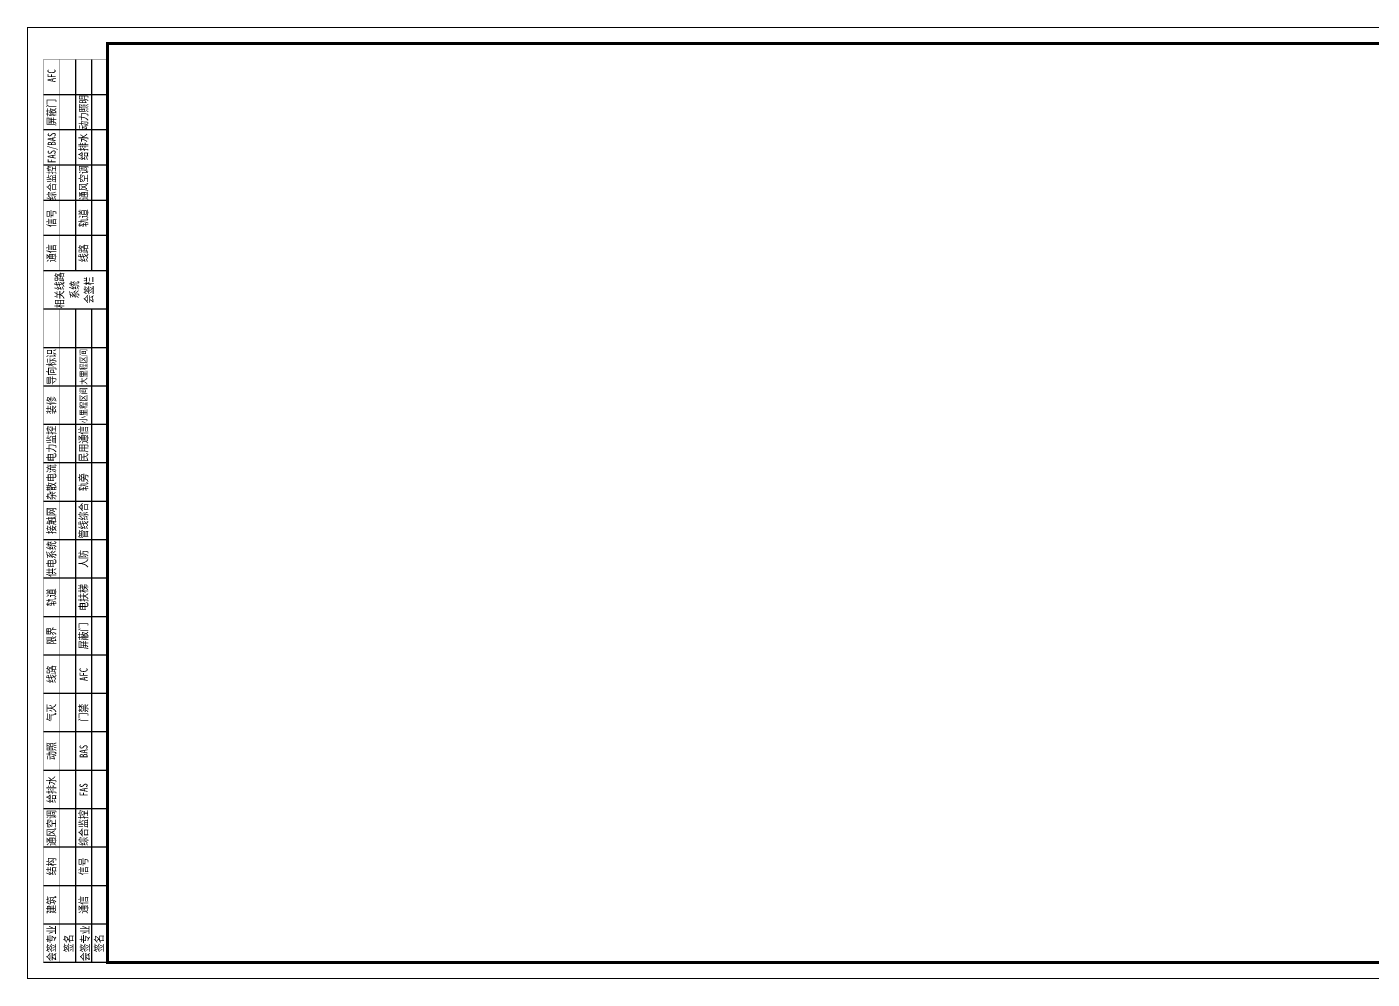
# Paper-space layout 'Layout1' of a CAD drawing. Header units: millimetres. Extents: x -41650 to 368, y 3914 to 18782.
# Drawn here: x -41650 to -20641, y 3914 to 18782 of the extents above; entities that cross this region are included whole.
import ezdxf
from ezdxf.enums import TextEntityAlignment as Align

# ---------------------------------------------------------------- set-up
doc = ezdxf.new("R2010")
doc.units = ezdxf.units.MM
doc.header["$MEASUREMENT"] = 0
doc.linetypes.add('ACAD_ISO04W100', pattern=[30.5, 24, -3, 0.5, -3])
for name, color, linetype in [('DASH', 2, 'ACAD_ISO04W100'), ('GesoftDrawFrameCountersignBlockLayer', 7, 'Continuous'), ('GesoftDrawFrameCountersignLayer', 7, 'Continuous'), ('GesoftDrawFrameFrameBlockLayer', 7, 'Continuous'), ('GesoftDrawFrameInLineLayer', 85, 'Continuous'), ('GesoftDrawFrameOutLineLayer', 180, 'Continuous'), ('GesoftDrawFrameTitleLayer', 7, 'Continuous')]:
    doc.layers.add(name, color=color, linetype=linetype)
doc.styles.add('宋体样式', font='SimSun.ttf', dxfattribs={"width": 0.8})
doc.styles.add('宋体样式宽度0.8', font='SimSun.ttf', dxfattribs={"width": 0.8})
doc.styles.add('条形码', font='BC_C39.FBC', dxfattribs={"height": 11})

# ---------------------------------------------------------------- blocks, each defined once
blk = doc.blocks.new('杭州4号线二期会签定义_2e1cf7a908f61d0b50dc33cccab90907')
at = {"layer": 'GesoftDrawFrameCountersignLayer', "color": 7}
for p, q in [((0, 271), (-20, 271)), ((0, 260), (-20, 260)), ((0, 249), (-20, 249)), ((0, 238), (-20, 238)), ((0, 227), (-20, 227)), ((0, 216), (-20, 216)), ((0, 204), (-20, 204)), ((0, 192), (-20, 192)), ((0, 180), (-20, 180)), ((0, 168), (-20, 168)), ((0, 156), (-20, 156)), ((0, 144), (-20, 144)), ((0, 132), (-20, 132)), ((0, 120), (-20, 120)), ((0, 108), (-20, 108)), ((0, 96), (-20, 96)), ((0, 84), (-20, 84)), ((0, 72), (-20, 72)), ((0, 60), (-20, 60)), ((0, 48), (-20, 48)), ((0, 36), (-20, 36)), ((0, 24), (-20, 24)), ((0, 12), (-20, 12)), ((0, 0), (-20, 0))]:
    blk.add_line(p, q, dxfattribs=at)
at = {"layer": 'GesoftDrawFrameCountersignLayer', "color": 7, "const_width": 0.1}
for points in [[(0, 282), (-20, 282)], [(-20, 282), (-20, 0)], [(-15, 282), (-15, 216)], [(-15, 204), (-15, 0)]]:
    blk.add_lwpolyline(points, dxfattribs=at)
at = {"layer": 'GesoftDrawFrameCountersignLayer', "color": 7}
for points in [[(-10, 282), (-10, 216)], [(-5, 282), (-5, 216)], [(0, 285), (0, 0)], [(-10, 204), (-10, 0)], [(-5, 204), (-5, 0)]]:
    blk.add_lwpolyline(points, dxfattribs=at)
at = {"layer": 'GesoftDrawFrameCountersignLayer', "color": 7, "style": '宋体样式宽度0.8', "width": 0.8}
for s, height, p in [('AFC', 2.5, (-16.23, 274.9)), ('屏蔽门', 2.5, (-16.23, 261.3)), ('动力照明', 2.4, (-6.23, 260.11)), ('FAS/BAS', 2.5, (-16.18, 249.65)), ('给排水', 2.5, (-6.23, 250.53)), ('综合监控', 2.4, (-16.23, 238.11)), ('通风空调', 2.4, (-6.23, 238.15)), ('信号', 2.5, (-16.23, 229.63)), ('轨道', 2.5, (-6.23, 229.63)), ('通信', 2.5, (-16.23, 218.69)), ('线路', 2.5, (-6.23, 218.69)), ('相关线路', 2.5, (-13.71, 204.33)), ('系统', 2.5, (-9.05, 207.31)), ('会签栏', 2.5, (-4.54, 205.81)), ('导向标识', 2.5, (-16.23, 180.42)), ('大里程区间', 2, (-6.48, 180.42)), ('装修', 2.5, (-16.23, 171.23)), ('小里程区间', 2, (-6.48, 168.42)), ('电力监控', 2.5, (-16.23, 156.42)), ('民用通信', 2.5, (-6.23, 156.42)), ('杂散电流', 2.5, (-16.23, 144.42)), ('轨旁', 2.5, (-6.23, 147.23)), ('管线综合', 2.5, (-6.23, 132.42)), ('接触网', 2.5, (-16.23, 133.8)), ('供电系统', 2.5, (-16.23, 120.42)), ('人防', 2.5, (-6.23, 123.23)), ('电扶梯', 2.5, (-6.23, 109.8)), ('轨道', 2.5, (-16.23, 111.23)), ('屏蔽门', 2.5, (-6.23, 97.8)), ('限界', 2.5, (-16.23, 99.23)), ('线路', 2.5, (-16.23, 87.23)), ('AFC', 2.5, (-6.23, 87.9)), ('气灭', 2.5, (-16.23, 75.23)), ('门禁', 2.5, (-6.23, 75.23)), ('动照', 2.5, (-16.23, 63.23)), ('BAS', 2.5, (-6.23, 63.9)), ('给排水', 2.5, (-16.23, 49.8)), ('FAS', 2.5, (-6.23, 51.9)), ('通风空调', 2.5, (-16.23, 36.42)), ('综合监控', 2.5, (-6.23, 36.42)), ('结构', 2.5, (-16.23, 27.23)), ('信号', 2.5, (-6.23, 27.23)), ('建筑', 2.5, (-16.23, 15.23)), ('通信', 2.5, (-6.23, 15.23)), ('会签专业   ', 2.5, (-16.23, 0.39)), ('会签专业   ', 2.5, (-5.73, 0.39)), ('签名', 2.5, (-10.85, 3.22)), ('签名', 2.5, (-1.35, 3.22))]:
    blk.add_text(s, height=height, rotation=90, dxfattribs=at).set_placement(p)
blk = doc.blocks.new('1_58fd11d6f93e5342e0e7592b30a36a98')
at = {"layer": 'GesoftDrawFrameInLineLayer', "color": 0, "const_width": 1}
blk.add_lwpolyline([(0, 0), (0, 287), (-810, 287), (-810, 0), (0, 0)], dxfattribs=at)
at = {"layer": 'GesoftDrawFrameOutLineLayer', "color": 0, "const_width": 0.35}
blk.add_lwpolyline([(5, -5), (5, 292), (-835, 292), (-835, -5), (5, -5)], dxfattribs=at)
blk = doc.blocks.new('GESOFT00000000NEW_049a35bf7f0736cc4250df00ece10f93_58fd11d6f93e5342e0e7592b30a36a98_2e1cf7a908f61d0b50dc33cccab90907')
at = {"layer": 'GesoftDrawFrameCountersignBlockLayer'}
blk.add_blockref('杭州4号线二期会签定义_2e1cf7a908f61d0b50dc33cccab90907', (-810, 0), dxfattribs=at)
at = {"layer": 'GesoftDrawFrameFrameBlockLayer'}
blk.add_blockref('1_58fd11d6f93e5342e0e7592b30a36a98', (0, 0), dxfattribs=at)
at = {"layer": 'GesoftDrawFrameTitleLayer', "color": 7, "style": '条形码', "width": 2}
blk.add_attdef('BARCODE', (-2.8, 60.5), '', height=6, rotation=90, dxfattribs=at)
at = {"layer": 'GesoftDrawFrameTitleLayer', "style": '宋体样式'}
for tag, height, width, p in [('GCMC0', 3.6, 0.8, (-40, 43.4)), ('SHEJI', 2.5, 0.8, (-154, 35.2)), ('SHEJI2', 2.5, 0.8, (-137.76, 35.27)), ('SJJD', 2.5, 0.8, (-14, 34.4)), ('JIAOHE', 2.5, 0.8, (-154, 28.8)), ('JIAOHE2', 2.5, 0.8, (-137.61, 28.83)), ('ZTSD', 2.5, 0.8, (-190, 24)), ('VERSION0', 2.5, 0.8, (-14, 26.4)), ('ZYFZR1', 2.5, 0.8, (-154, 22.4)), ('ZYFZR2', 2.5, 0.8, (-137.76, 22.24)), ('CEMING', 4, 0.7, (-84, 22.59)), ('XMFZR1', 2.5, 0.8, (-154, 16)), ('XMFZR2', 2.5, 0.8, (-137.98, 16.22)), ('BILI', 2.5, 0.8, (-14, 18.4)), ('DOCNAME0', 3.5, 0.9, (-84, 13.27)), ('SENHE', 2.5, 0.8, (-154, 9.6)), ('SENHE2', 2.5, 0.8, (-137.41, 9.52)), ('DOCNAME2', 3.5, 0.9, (-84, 9.42)), ('RIQI', 2.5, 0.8, (-14, 10.4)), ('XTSD', 2.5, 0.8, (-190, 4.8)), ('SENDING', 2.5, 0.8, (-154, 3.2)), ('SENDING2', 2.5, 0.8, (-137.41, 3.81)), ('TUHAO', 2.5, 0.8, (-91.5, 3.2)), ('PROJECTNO', 2.5, 0.8, (-47.5, 3.2)), ('PAGENUMBER', 2.5, 0.8, (-31.78, 3.83)), ('PAGECOUNT', 2.5, 0.8, (-10.8, 3.83))]:
    blk.add_attdef(tag, text='', height=height, dxfattribs=dict(at, width=width)).set_placement(p, align=Align.MIDDLE_CENTER)
blk.add_attdef('PIANMING', text='', height=4, dxfattribs=at).set_placement((-84, 31.09), align=Align.MIDDLE_CENTER)

psp = doc.layouts.get("Layout1")

# ---------------------------------------------------------------- block references
at = {"layer": 'DASH', "xscale": 50, "yscale": 50, "zscale": 50}
psp.add_blockref('GESOFT00000000NEW_049a35bf7f0736cc4250df00ece10f93_58fd11d6f93e5342e0e7592b30a36a98_2e1cf7a908f61d0b50dc33cccab90907', (109, 4173), dxfattribs=at)

doc.saveas('drawing.dxf')
